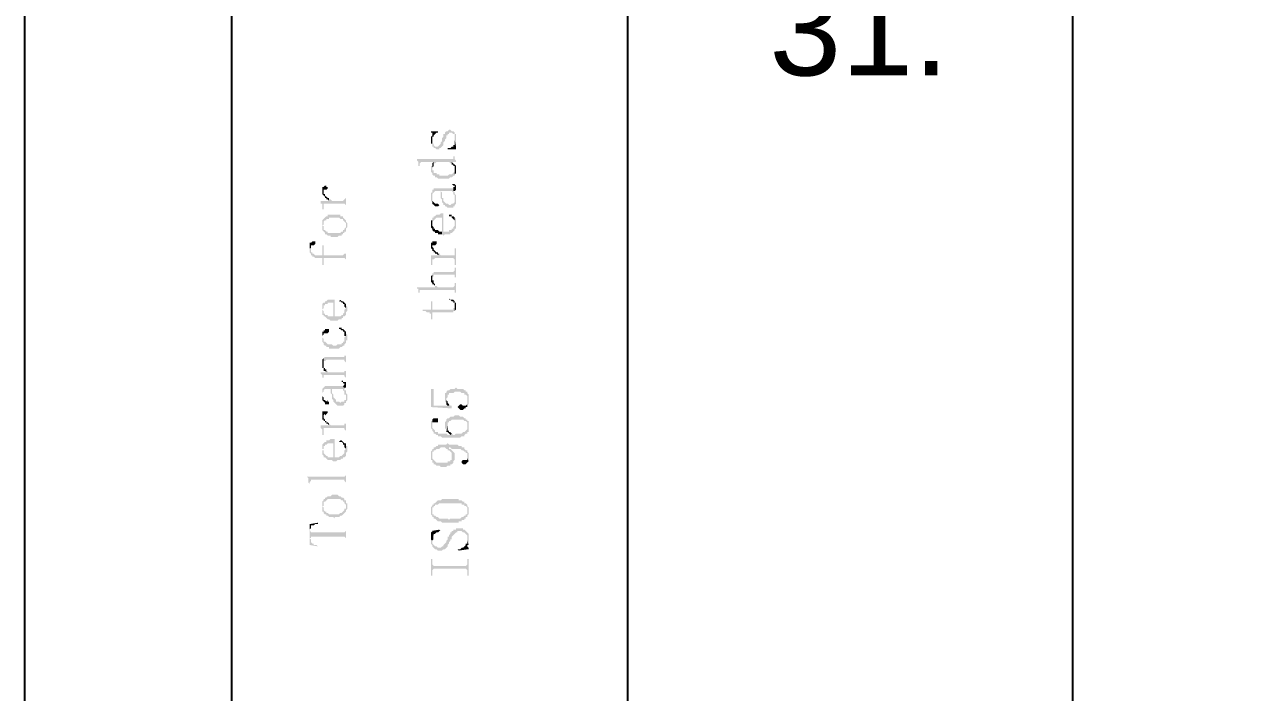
# Model space of a CAD drawing. Header units: millimetres. Extents: x 7018 to 13530, y 4187 to 5692.
# Drawn here: x 8881.97 to 8921.4, y 4650.25 to 4671.9 of the extents above; entities that cross this region are included whole.
import ezdxf

# ---------------------------------------------------------------- set-up
doc = ezdxf.new("R2010")
doc.units = ezdxf.units.MM
doc.styles.get("Standard").update_dxf_attribs({"font": 'arial.ttf'})

msp = doc.modelspace()

# ---------------------------------------------------------------- hatches: boundary and pattern name
at = {"transparency": 33554559}
for points in [[(8895.129, 4668.438), (8895.129, 4668.393), (8895.174, 4668.393), (8895.174, 4667.987), (8895.174, 4668.167), (8895.174, 4668.258), (8895.22, 4668.258), (8895.22, 4668.303), (8895.265, 4668.348), (8895.265, 4668.348), (8895.31, 4668.393), (8895.355, 4668.393), (8895.355, 4668.438)], [(8895.174, 4667.987), (8895.174, 4667.942), (8895.22, 4667.942), (8895.22, 4667.897), (8895.265, 4667.897), (8895.31, 4667.851), (8895.4, 4667.851), (8895.4, 4667.897), (8895.445, 4667.897), (8895.49, 4667.942), (8895.49, 4667.942), (8895.536, 4667.987), (8895.536, 4668.077), (8895.581, 4668.122), (8895.581, 4668.167), (8895.626, 4668.212), (8895.626, 4668.303), (8895.671, 4668.303), (8895.671, 4668.348), (8895.716, 4668.348), (8895.716, 4668.393), (8895.806, 4668.393), (8895.851, 4668.348), (8895.897, 4668.348), (8895.897, 4668.303), (8895.897, 4668.167), (8895.942, 4667.942), (8895.942, 4667.987), (8895.942, 4668.077), (8895.942, 4668.258), (8895.942, 4668.348), (8895.897, 4668.348), (8895.897, 4668.393), (8895.897, 4668.393), (8895.851, 4668.438), (8895.806, 4668.438), (8895.761, 4668.483), (8895.716, 4668.483), (8895.671, 4668.438), (8895.626, 4668.438), (8895.581, 4668.393), (8895.581, 4668.348), (8895.536, 4668.348), (8895.536, 4668.258), (8895.49, 4668.212), (8895.49, 4668.122), (8895.445, 4668.077), (8895.445, 4668.032), (8895.4, 4667.987), (8895.4, 4667.987), (8895.355, 4667.942), (8895.265, 4667.942), (8895.22, 4667.987), (8895.22, 4668.032), (8895.174, 4668.032), (8895.174, 4668.167)], [(8895.129, 4668.167), (8895.129, 4668.032), (8895.174, 4668.032), (8895.174, 4667.987), (8895.174, 4668.348), (8895.174, 4668.303), (8895.129, 4668.258)], [(8895.671, 4667.897), (8895.671, 4667.851), (8895.942, 4667.851), (8895.942, 4667.897), (8895.942, 4667.942), (8895.942, 4667.942), (8895.897, 4668.167), (8895.897, 4668.077), (8895.897, 4667.987), (8895.851, 4667.987), (8895.851, 4667.942), (8895.806, 4667.942), (8895.761, 4667.897), (8895.716, 4667.897)], [(8894.678, 4667.535), (8894.678, 4667.49), (8894.723, 4667.445), (8894.723, 4667.31), (8894.768, 4667.31), (8894.768, 4667.4), (8894.768, 4667.4), (8894.813, 4667.445), (8895.22, 4667.445), (8895.22, 4667.4), (8895.265, 4667.4), (8895.31, 4667.445), (8895.716, 4667.445), (8895.761, 4667.4), (8895.806, 4667.4), (8895.806, 4667.445), (8895.942, 4667.445), (8895.942, 4667.49), (8895.897, 4667.535), (8895.897, 4667.626), (8895.851, 4667.626), (8895.851, 4667.581), (8895.851, 4667.535), (8895.806, 4667.535)], [(8895.129, 4667.22), (8895.129, 4667.129), (8895.174, 4667.084), (8895.174, 4667.039), (8895.22, 4666.994), (8895.265, 4666.994), (8895.265, 4666.949), (8895.31, 4666.949), (8895.355, 4666.904), (8895.716, 4666.904), (8895.761, 4666.949), (8895.806, 4666.949), (8895.851, 4666.994), (8895.897, 4666.994), (8895.897, 4667.22), (8895.897, 4667.129), (8895.851, 4667.084), (8895.851, 4667.084), (8895.806, 4667.039), (8895.716, 4667.039), (8895.671, 4666.994), (8895.4, 4666.994), (8895.4, 4667.039), (8895.31, 4667.039), (8895.31, 4667.084), (8895.22, 4667.084), (8895.22, 4667.174), (8895.174, 4667.174), (8895.174, 4667.355), (8895.174, 4667.31), (8895.129, 4667.31), (8895.129, 4667.265)], [(8895.174, 4667.355), (8895.174, 4667.22), (8895.174, 4667.265), (8895.22, 4667.31), (8895.22, 4667.355), (8895.22, 4667.445), (8895.22, 4667.445), (8895.174, 4667.4)], [(8895.806, 4667.4), (8895.806, 4667.355), (8895.851, 4667.355), (8895.851, 4667.31), (8895.897, 4667.31), (8895.897, 4667.039), (8895.942, 4667.084), (8895.942, 4667.22), (8895.942, 4667.265), (8895.942, 4667.31), (8895.897, 4667.355), (8895.897, 4667.355), (8895.851, 4667.4), (8895.851, 4667.4), (8895.806, 4667.445)], [(8891.564, 4666.182), (8891.564, 4666.091), (8891.609, 4666.091), (8891.609, 4666.001), (8891.609, 4665.911), (8891.654, 4665.911), (8891.654, 4666.046), (8891.654, 4666.091), (8892.331, 4666.091), (8892.376, 4666.046), (8892.376, 4665.911), (8892.376, 4666.407), (8892.376, 4666.272), (8892.376, 4666.272), (8892.331, 4666.227), (8892.331, 4666.227), (8892.286, 4666.182), (8891.925, 4666.182), (8891.88, 4666.227), (8891.835, 4666.227), (8891.835, 4666.182)], [(8891.609, 4666.497), (8891.609, 4666.407), (8891.609, 4666.407), (8891.654, 4666.362), (8891.654, 4666.497), (8891.654, 4666.543), (8891.744, 4666.543), (8891.79, 4666.588), (8891.79, 4666.633), (8891.744, 4666.633), (8891.744, 4666.678), (8891.699, 4666.678), (8891.654, 4666.633), (8891.609, 4666.633), (8891.609, 4666.543)], [(8891.654, 4666.362), (8891.654, 4666.362), (8891.699, 4666.317), (8891.699, 4666.272), (8891.744, 4666.272), (8891.744, 4666.227), (8891.79, 4666.227), (8891.835, 4666.182), (8891.835, 4666.272), (8891.79, 4666.272), (8891.744, 4666.317), (8891.744, 4666.317), (8891.699, 4666.362), (8891.699, 4666.407), (8891.654, 4666.407), (8891.654, 4666.497)], [(8895.129, 4666.317), (8895.129, 4666.272), (8895.129, 4666.182), (8895.174, 4666.136), (8895.174, 4666.091), (8895.174, 4666.317), (8895.174, 4666.407), (8895.22, 4666.452), (8895.22, 4666.452), (8895.265, 4666.497), (8895.445, 4666.497), (8895.445, 4666.272), (8895.445, 4666.497), (8895.806, 4666.497), (8895.851, 4666.452), (8895.851, 4666.407), (8895.851, 4666.407), (8895.897, 4666.362), (8895.897, 4666.317), (8895.897, 4666.227), (8895.897, 4666.407), (8895.897, 4666.452), (8895.851, 4666.497), (8895.851, 4666.588), (8895.22, 4666.588), (8895.22, 4666.543), (8895.174, 4666.543), (8895.174, 4666.452), (8895.129, 4666.452), (8895.129, 4666.362)], [(8895.445, 4666.272), (8895.49, 4666.227), (8895.49, 4666.136), (8895.49, 4666.136), (8895.536, 4666.091), (8895.536, 4666.046), (8895.581, 4666.046), (8895.581, 4666.001), (8895.626, 4666.001), (8895.671, 4665.956), (8895.851, 4665.956), (8895.851, 4666.001), (8895.897, 4666.001), (8895.897, 4666.046), (8895.942, 4666.091), (8895.942, 4666.227), (8895.942, 4666.317), (8895.942, 4666.362), (8895.942, 4666.362), (8895.897, 4666.407), (8895.897, 4666.136), (8895.897, 4666.136), (8895.851, 4666.091), (8895.806, 4666.091), (8895.761, 4666.046), (8895.716, 4666.046), (8895.671, 4666.091), (8895.626, 4666.091), (8895.581, 4666.136), (8895.581, 4666.136), (8895.536, 4666.182), (8895.536, 4666.272), (8895.49, 4666.272), (8895.49, 4666.452), (8895.445, 4666.497)], [(8895.761, 4666.723), (8895.806, 4666.723), (8895.851, 4666.678), (8895.897, 4666.678), (8895.897, 4666.497), (8895.942, 4666.543), (8895.942, 4666.633), (8895.942, 4666.678), (8895.897, 4666.723), (8895.806, 4666.723)], [(8895.851, 4666.588), (8895.851, 4666.497), (8895.897, 4666.497), (8895.897, 4666.633), (8895.851, 4666.633)], [(8895.174, 4666.091), (8895.174, 4666.091), (8895.22, 4666.046), (8895.22, 4666.046), (8895.265, 4666.001), (8895.355, 4666.001), (8895.4, 4666.046), (8895.355, 4666.091), (8895.265, 4666.091), (8895.22, 4666.136), (8895.22, 4666.136), (8895.174, 4666.182), (8895.174, 4666.317)], [(8891.609, 4665.55), (8891.609, 4665.369), (8891.609, 4665.369), (8891.654, 4665.414), (8891.654, 4665.459), (8891.654, 4665.505), (8891.699, 4665.55), (8891.744, 4665.55), (8891.744, 4665.595), (8891.835, 4665.595), (8891.835, 4665.64), (8892.151, 4665.64), (8892.196, 4665.595), (8892.286, 4665.595), (8892.286, 4665.55), (8892.286, 4665.55), (8892.331, 4665.505), (8892.331, 4665.505), (8892.376, 4665.459), (8892.376, 4665.189), (8892.376, 4665.279), (8892.421, 4665.324), (8892.421, 4665.414), (8892.421, 4665.459), (8892.376, 4665.505), (8892.376, 4665.55), (8892.376, 4665.55), (8892.331, 4665.595), (8892.331, 4665.595), (8892.286, 4665.64), (8892.286, 4665.685), (8892.196, 4665.685), (8892.196, 4665.73), (8891.79, 4665.73), (8891.79, 4665.685), (8891.744, 4665.685), (8891.699, 4665.64), (8891.699, 4665.64), (8891.654, 4665.595), (8891.654, 4665.595)], [(8895.174, 4665.55), (8895.174, 4665.459), (8895.174, 4665.505), (8895.174, 4665.505), (8895.22, 4665.55), (8895.22, 4665.55), (8895.265, 4665.595), (8895.265, 4665.595), (8895.31, 4665.64), (8895.49, 4665.64), (8895.49, 4665.098), (8895.536, 4665.053), (8895.536, 4665.053), (8895.581, 4665.098), (8895.761, 4665.098), (8895.761, 4665.143), (8895.806, 4665.143), (8895.851, 4665.189), (8895.851, 4665.189), (8895.897, 4665.234), (8895.897, 4665.279), (8895.942, 4665.279), (8895.942, 4665.459), (8895.942, 4665.55), (8895.942, 4665.595), (8895.897, 4665.64), (8895.897, 4665.459), (8895.897, 4665.369), (8895.897, 4665.369), (8895.851, 4665.324), (8895.851, 4665.279), (8895.806, 4665.279), (8895.806, 4665.234), (8895.716, 4665.234), (8895.716, 4665.189), (8895.536, 4665.189), (8895.536, 4665.775), (8895.445, 4665.775), (8895.4, 4665.73), (8895.31, 4665.73), (8895.265, 4665.685), (8895.22, 4665.685), (8895.22, 4665.64), (8895.174, 4665.64), (8895.174, 4665.595)], [(8895.716, 4665.73), (8895.716, 4665.685), (8895.806, 4665.685), (8895.806, 4665.64), (8895.851, 4665.595), (8895.851, 4665.595), (8895.897, 4665.55), (8895.897, 4665.459), (8895.897, 4665.64), (8895.897, 4665.64), (8895.851, 4665.685), (8895.806, 4665.685), (8895.806, 4665.73)], [(8891.609, 4665.369), (8891.609, 4665.234), (8891.609, 4665.234), (8891.654, 4665.189), (8891.654, 4665.189), (8891.699, 4665.143), (8891.699, 4665.098), (8891.744, 4665.098), (8891.79, 4665.053), (8891.88, 4665.053), (8891.88, 4665.008), (8892.105, 4665.008), (8892.151, 4665.053), (8892.241, 4665.053), (8892.241, 4665.098), (8892.286, 4665.098), (8892.286, 4665.143), (8892.331, 4665.143), (8892.331, 4665.189), (8892.376, 4665.189), (8892.376, 4665.369), (8892.376, 4665.324), (8892.331, 4665.279), (8892.331, 4665.234), (8892.286, 4665.234), (8892.286, 4665.189), (8892.241, 4665.189), (8892.196, 4665.143), (8891.79, 4665.143), (8891.79, 4665.189), (8891.744, 4665.189), (8891.699, 4665.234), (8891.654, 4665.234), (8891.654, 4665.369), (8891.609, 4665.369), (8891.609, 4665.55), (8891.609, 4665.505), (8891.609, 4665.414)], [(8895.129, 4665.414), (8895.129, 4665.324), (8895.174, 4665.279), (8895.174, 4665.234), (8895.22, 4665.189), (8895.265, 4665.189), (8895.265, 4665.143), (8895.355, 4665.143), (8895.355, 4665.098), (8895.49, 4665.098), (8895.49, 4665.189), (8895.4, 4665.189), (8895.355, 4665.234), (8895.265, 4665.234), (8895.265, 4665.279), (8895.22, 4665.279), (8895.22, 4665.324), (8895.22, 4665.324), (8895.174, 4665.369), (8895.174, 4665.55), (8895.129, 4665.55), (8895.129, 4665.459)], [(8891.203, 4664.828), (8891.203, 4664.647), (8891.248, 4664.647), (8891.248, 4664.737), (8891.338, 4664.737), (8891.383, 4664.782), (8891.383, 4664.873), (8891.293, 4664.873), (8891.248, 4664.828)], [(8891.203, 4664.647), (8891.203, 4664.512), (8891.203, 4664.512), (8891.248, 4664.466), (8891.248, 4664.421), (8891.293, 4664.421), (8891.293, 4664.376), (8891.338, 4664.376), (8891.383, 4664.331), (8891.609, 4664.331), (8891.609, 4664.105), (8891.654, 4664.105), (8891.654, 4664.331), (8892.331, 4664.331), (8892.376, 4664.286), (8892.376, 4664.151), (8892.376, 4664.692), (8892.376, 4664.466), (8892.331, 4664.466), (8892.286, 4664.421), (8891.654, 4664.421), (8891.654, 4664.737), (8891.609, 4664.737), (8891.609, 4664.421), (8891.383, 4664.421), (8891.338, 4664.466), (8891.293, 4664.466), (8891.293, 4664.512), (8891.248, 4664.512), (8891.248, 4664.602), (8891.203, 4664.647), (8891.203, 4664.828), (8891.203, 4664.737), (8891.203, 4664.692)], [(8895.129, 4664.737), (8895.129, 4664.647), (8895.129, 4664.647), (8895.174, 4664.602), (8895.174, 4664.557), (8895.174, 4664.737), (8895.265, 4664.737), (8895.31, 4664.782), (8895.31, 4664.828), (8895.31, 4664.873), (8895.174, 4664.873), (8895.174, 4664.828), (8895.129, 4664.828), (8895.129, 4664.782)], [(8895.129, 4664.421), (8895.129, 4664.376), (8895.129, 4664.286), (8895.129, 4664.105), (8895.174, 4664.105), (8895.174, 4664.286), (8895.22, 4664.286), (8895.265, 4664.331), (8895.851, 4664.331), (8895.897, 4664.286), (8895.897, 4664.105), (8895.942, 4664.105), (8895.942, 4664.647), (8895.897, 4664.647), (8895.897, 4664.466), (8895.897, 4664.421), (8895.445, 4664.421), (8895.4, 4664.466), (8895.355, 4664.421)], [(8895.174, 4664.557), (8895.22, 4664.557), (8895.22, 4664.512), (8895.265, 4664.512), (8895.265, 4664.466), (8895.31, 4664.466), (8895.355, 4664.421), (8895.355, 4664.421), (8895.4, 4664.466), (8895.355, 4664.466), (8895.355, 4664.512), (8895.31, 4664.512), (8895.265, 4664.557), (8895.265, 4664.557), (8895.22, 4664.602), (8895.22, 4664.647), (8895.174, 4664.692), (8895.174, 4664.692)], [(8895.129, 4663.654), (8895.129, 4663.564), (8895.174, 4663.519), (8895.174, 4663.474), (8895.22, 4663.474), (8895.265, 4663.428), (8895.265, 4663.383), (8895.265, 4663.474), (8895.22, 4663.519), (8895.22, 4663.609), (8895.174, 4663.609), (8895.174, 4663.835), (8895.174, 4663.79), (8895.129, 4663.744), (8895.129, 4663.699)], [(8895.174, 4663.835), (8895.174, 4663.654), (8895.174, 4663.699), (8895.22, 4663.744), (8895.22, 4663.79), (8895.897, 4663.79), (8895.897, 4663.699), (8895.942, 4663.699), (8895.942, 4664.015), (8895.897, 4664.015), (8895.897, 4663.925), (8895.897, 4663.925), (8895.851, 4663.88), (8895.22, 4663.88), (8895.22, 4663.835)], [(8894.678, 4663.383), (8894.678, 4663.338), (8894.723, 4663.338), (8894.723, 4663.293), (8894.723, 4663.203), (8894.768, 4663.203), (8894.768, 4663.248), (8894.768, 4663.293), (8895.897, 4663.293), (8895.897, 4663.203), (8895.942, 4663.203), (8895.942, 4663.519), (8895.897, 4663.519), (8895.897, 4663.428), (8895.897, 4663.428), (8895.851, 4663.383), (8895.355, 4663.383), (8895.31, 4663.428), (8895.265, 4663.428), (8895.265, 4663.383)], [(8891.609, 4662.797), (8891.609, 4662.661), (8891.609, 4662.661), (8891.654, 4662.706), (8891.654, 4662.797), (8891.699, 4662.797), (8891.699, 4662.842), (8891.79, 4662.842), (8891.79, 4662.887), (8891.97, 4662.887), (8891.97, 4662.3), (8892.105, 4662.3), (8892.151, 4662.345), (8892.241, 4662.345), (8892.241, 4662.39), (8892.286, 4662.39), (8892.286, 4662.436), (8892.331, 4662.436), (8892.376, 4662.481), (8892.376, 4662.526), (8892.376, 4662.571), (8892.421, 4662.616), (8892.421, 4662.661), (8892.421, 4662.751), (8892.421, 4662.751), (8892.376, 4662.797), (8892.376, 4662.842), (8892.376, 4662.706), (8892.376, 4662.706), (8892.331, 4662.661), (8892.331, 4662.571), (8892.331, 4662.571), (8892.286, 4662.526), (8892.286, 4662.481), (8892.241, 4662.481), (8892.196, 4662.436), (8892.015, 4662.436), (8892.015, 4662.977), (8891.79, 4662.977), (8891.744, 4662.932), (8891.699, 4662.932), (8891.699, 4662.887), (8891.654, 4662.887), (8891.609, 4662.842)], [(8892.151, 4662.932), (8892.196, 4662.932), (8892.241, 4662.887), (8892.286, 4662.887), (8892.286, 4662.842), (8892.331, 4662.842), (8892.331, 4662.751), (8892.331, 4662.751), (8892.376, 4662.706), (8892.376, 4662.842), (8892.331, 4662.887), (8892.286, 4662.932), (8892.241, 4662.932), (8892.196, 4662.977), (8892.196, 4662.977)], [(8894.859, 4662.661), (8894.859, 4662.616), (8894.949, 4662.616), (8894.994, 4662.571), (8895.084, 4662.571), (8895.084, 4662.526), (8895.129, 4662.526), (8895.129, 4662.345), (8895.174, 4662.345), (8895.174, 4662.571), (8895.851, 4662.571), (8895.851, 4662.616), (8895.897, 4662.616), (8895.897, 4662.797), (8895.897, 4662.706), (8895.851, 4662.706), (8895.851, 4662.661), (8895.174, 4662.661), (8895.174, 4662.932), (8895.129, 4662.932), (8895.129, 4662.661)], [(8895.716, 4662.977), (8895.761, 4662.977), (8895.806, 4662.932), (8895.851, 4662.932), (8895.851, 4662.887), (8895.897, 4662.887), (8895.897, 4662.616), (8895.942, 4662.661), (8895.942, 4662.751), (8895.942, 4662.797), (8895.942, 4662.887), (8895.897, 4662.887), (8895.897, 4662.932), (8895.897, 4662.932), (8895.851, 4662.977), (8895.761, 4662.977), (8895.716, 4663.022)], [(8891.609, 4662.661), (8891.609, 4662.616), (8891.609, 4662.481), (8891.654, 4662.481), (8891.654, 4662.436), (8891.699, 4662.436), (8891.744, 4662.39), (8891.744, 4662.39), (8891.79, 4662.345), (8891.835, 4662.345), (8891.88, 4662.3), (8891.97, 4662.3), (8891.97, 4662.436), (8891.79, 4662.436), (8891.79, 4662.481), (8891.699, 4662.481), (8891.699, 4662.526), (8891.654, 4662.526), (8891.654, 4662.616), (8891.654, 4662.616), (8891.609, 4662.661), (8891.609, 4662.797), (8891.609, 4662.751), (8891.609, 4662.706)], [(8892.151, 4662.029), (8892.196, 4662.029), (8892.241, 4661.984), (8892.286, 4661.984), (8892.286, 4661.939), (8892.331, 4661.939), (8892.331, 4661.804), (8892.376, 4661.804), (8892.376, 4661.939), (8892.331, 4661.984), (8892.331, 4661.984), (8892.286, 4662.029), (8892.241, 4662.029), (8892.241, 4662.074), (8892.151, 4662.074)], [(8891.609, 4661.759), (8891.609, 4661.623), (8891.609, 4661.804), (8891.654, 4661.849), (8891.654, 4661.894), (8891.79, 4661.894), (8891.835, 4661.939), (8891.835, 4661.984), (8891.835, 4662.029), (8891.699, 4662.029), (8891.699, 4661.984), (8891.654, 4661.984), (8891.654, 4661.939), (8891.609, 4661.939), (8891.609, 4661.804)], [(8891.609, 4661.623), (8891.654, 4661.578), (8891.654, 4661.533), (8891.654, 4661.533), (8891.699, 4661.488), (8891.744, 4661.488), (8891.744, 4661.443), (8891.835, 4661.443), (8891.835, 4661.398), (8892.151, 4661.398), (8892.196, 4661.443), (8892.241, 4661.443), (8892.286, 4661.488), (8892.331, 4661.488), (8892.331, 4661.533), (8892.376, 4661.578), (8892.376, 4661.668), (8892.421, 4661.668), (8892.421, 4661.804), (8892.421, 4661.849), (8892.376, 4661.894), (8892.376, 4661.939), (8892.376, 4661.804), (8892.376, 4661.804), (8892.331, 4661.759), (8892.331, 4661.623), (8892.286, 4661.623), (8892.286, 4661.578), (8892.241, 4661.578), (8892.241, 4661.533), (8892.105, 4661.533), (8892.06, 4661.488), (8891.97, 4661.488), (8891.925, 4661.533), (8891.79, 4661.533), (8891.744, 4661.578), (8891.744, 4661.578), (8891.699, 4661.623), (8891.654, 4661.623), (8891.654, 4661.713), (8891.654, 4661.713), (8891.609, 4661.759)], [(8891.609, 4660.901), (8891.609, 4660.811), (8891.609, 4660.766), (8891.654, 4660.766), (8891.654, 4660.675), (8891.699, 4660.675), (8891.744, 4660.63), (8891.744, 4660.721), (8891.699, 4660.721), (8891.699, 4660.766), (8891.654, 4660.766), (8891.654, 4661.082), (8891.609, 4661.036), (8891.609, 4660.991), (8891.609, 4660.946)], [(8891.654, 4661.082), (8891.654, 4660.901), (8891.654, 4660.991), (8891.699, 4660.991), (8891.744, 4661.036), (8892.331, 4661.036), (8892.331, 4660.991), (8892.376, 4660.946), (8892.376, 4661.217), (8892.376, 4661.172), (8892.331, 4661.172), (8892.331, 4661.127), (8891.699, 4661.127), (8891.654, 4661.082)], [(8891.564, 4660.63), (8891.564, 4660.585), (8891.609, 4660.54), (8891.609, 4660.45), (8891.654, 4660.45), (8891.654, 4660.54), (8892.331, 4660.54), (8892.331, 4660.495), (8892.376, 4660.45), (8892.376, 4660.721), (8892.376, 4660.675), (8892.331, 4660.675), (8892.331, 4660.63), (8891.79, 4660.63), (8891.79, 4660.675), (8891.744, 4660.675), (8891.744, 4660.63)], [(8891.609, 4659.908), (8891.609, 4659.863), (8891.609, 4659.728), (8891.609, 4659.953), (8891.654, 4659.998), (8891.654, 4660.044), (8891.654, 4660.044), (8891.699, 4660.089), (8891.88, 4660.089), (8891.88, 4659.953), (8891.925, 4659.908), (8891.925, 4659.863), (8891.925, 4660.089), (8892.286, 4660.089), (8892.286, 4660.044), (8892.331, 4659.998), (8892.331, 4659.908), (8892.376, 4659.908), (8892.376, 4659.818), (8892.376, 4660.044), (8892.331, 4660.044), (8892.331, 4660.089), (8892.286, 4660.179), (8891.699, 4660.179), (8891.654, 4660.134), (8891.654, 4660.134), (8891.609, 4660.089), (8891.609, 4660.044), (8891.609, 4659.953)], [(8891.925, 4659.863), (8891.925, 4659.773), (8891.97, 4659.728), (8891.97, 4659.682), (8891.97, 4659.682), (8892.015, 4659.637), (8892.015, 4659.637), (8892.06, 4659.592), (8892.06, 4659.592), (8892.105, 4659.547), (8892.286, 4659.547), (8892.331, 4659.592), (8892.331, 4659.637), (8892.376, 4659.637), (8892.376, 4659.682), (8892.376, 4659.682), (8892.421, 4659.728), (8892.421, 4659.818), (8892.421, 4659.908), (8892.376, 4659.953), (8892.376, 4659.998), (8892.376, 4659.728), (8892.331, 4659.728), (8892.331, 4659.682), (8892.241, 4659.682), (8892.196, 4659.637), (8892.151, 4659.682), (8892.06, 4659.682), (8892.06, 4659.728), (8892.015, 4659.773), (8892.015, 4659.773), (8891.97, 4659.818), (8891.97, 4659.863), (8891.97, 4659.908), (8891.925, 4659.953), (8891.925, 4660.089)], [(8892.241, 4660.359), (8892.241, 4660.314), (8892.286, 4660.314), (8892.286, 4660.269), (8892.331, 4660.269), (8892.331, 4660.134), (8892.376, 4660.134), (8892.376, 4660.269), (8892.376, 4660.314), (8892.286, 4660.314), (8892.286, 4660.359)], [(8892.286, 4660.179), (8892.331, 4660.089), (8892.331, 4660.224), (8892.331, 4660.224)], [(8895.129, 4660.089), (8895.129, 4659.502), (8895.806, 4659.457), (8895.806, 4659.547), (8895.761, 4659.547), (8895.716, 4659.592), (8895.716, 4659.547), (8895.22, 4659.547), (8895.22, 4660.089)], [(8895.581, 4659.818), (8895.581, 4659.682), (8895.581, 4659.682), (8895.626, 4659.637), (8895.626, 4659.592), (8895.626, 4659.773), (8895.626, 4659.773), (8895.671, 4659.818), (8895.671, 4659.908), (8895.716, 4659.908), (8895.716, 4659.953), (8895.851, 4659.953), (8895.897, 4659.998), (8896.077, 4659.998), (8896.122, 4659.953), (8896.213, 4659.953), (8896.213, 4659.908), (8896.258, 4659.908), (8896.303, 4659.863), (8896.303, 4659.592), (8896.348, 4659.592), (8896.348, 4659.728), (8896.348, 4659.908), (8896.348, 4659.908), (8896.303, 4659.953), (8896.303, 4659.998), (8896.258, 4659.998), (8896.258, 4660.044), (8896.213, 4660.044), (8896.167, 4660.089), (8895.987, 4660.089), (8895.942, 4660.134), (8895.942, 4660.134), (8895.897, 4660.089), (8895.761, 4660.089), (8895.716, 4660.044), (8895.671, 4660.044), (8895.626, 4659.998), (8895.626, 4659.953), (8895.581, 4659.953), (8895.581, 4659.863), (8895.581, 4659.863)], [(8891.609, 4659.728), (8891.654, 4659.682), (8891.654, 4659.682), (8891.699, 4659.637), (8891.699, 4659.592), (8891.835, 4659.592), (8891.835, 4659.682), (8891.79, 4659.682), (8891.79, 4659.728), (8891.744, 4659.682), (8891.744, 4659.682), (8891.699, 4659.728), (8891.654, 4659.728), (8891.654, 4659.773), (8891.654, 4659.818), (8891.609, 4659.863), (8891.609, 4659.908)], [(8895.626, 4659.592), (8895.626, 4659.592), (8895.671, 4659.547), (8895.716, 4659.547), (8895.716, 4659.592), (8895.716, 4659.592), (8895.671, 4659.637), (8895.671, 4659.682), (8895.671, 4659.682), (8895.626, 4659.728), (8895.626, 4659.773)], [(8895.987, 4659.502), (8895.987, 4659.502), (8896.032, 4659.457), (8896.032, 4659.457), (8896.077, 4659.412), (8896.167, 4659.412), (8896.213, 4659.457), (8896.258, 4659.457), (8896.258, 4659.502), (8896.303, 4659.502), (8896.303, 4659.728), (8896.303, 4659.592), (8896.303, 4659.592), (8896.258, 4659.547), (8896.167, 4659.547), (8896.122, 4659.592), (8896.077, 4659.592), (8896.032, 4659.547), (8896.032, 4659.547)], [(8891.609, 4659.231), (8891.609, 4659.096), (8891.654, 4659.096), (8891.654, 4659.231), (8891.654, 4659.231), (8891.699, 4659.276), (8891.699, 4659.231), (8891.744, 4659.276), (8891.744, 4659.276), (8891.79, 4659.321), (8891.79, 4659.367), (8891.609, 4659.367), (8891.609, 4659.276)], [(8891.564, 4658.915), (8891.564, 4658.825), (8891.609, 4658.78), (8891.609, 4658.69), (8891.609, 4658.599), (8891.654, 4658.599), (8891.654, 4658.825), (8892.331, 4658.825), (8892.331, 4658.78), (8892.376, 4658.735), (8892.376, 4658.599), (8892.376, 4659.141), (8892.376, 4658.96), (8892.331, 4658.96), (8892.331, 4658.915), (8891.88, 4658.915), (8891.835, 4658.96), (8891.835, 4658.915)], [(8891.654, 4659.096), (8891.654, 4659.051), (8891.699, 4659.051), (8891.699, 4659.005), (8891.744, 4659.005), (8891.744, 4658.96), (8891.79, 4658.96), (8891.835, 4658.915), (8891.835, 4658.96), (8891.835, 4658.96), (8891.79, 4659.005), (8891.744, 4659.005), (8891.744, 4659.051), (8891.699, 4659.051), (8891.699, 4659.096), (8891.699, 4659.096), (8891.654, 4659.141), (8891.654, 4659.186), (8891.654, 4659.186)], [(8895.129, 4658.915), (8895.129, 4658.825), (8895.129, 4658.825), (8895.174, 4658.78), (8895.174, 4658.735), (8895.174, 4658.735), (8895.22, 4658.69), (8895.22, 4658.644), (8895.265, 4658.644), (8895.31, 4658.599), (8895.355, 4658.599), (8895.355, 4658.554), (8895.445, 4658.554), (8895.49, 4658.509), (8896.077, 4658.509), (8896.122, 4658.554), (8896.213, 4658.554), (8896.213, 4658.599), (8896.213, 4658.599), (8896.258, 4658.644), (8896.303, 4658.644), (8896.303, 4658.69), (8896.348, 4658.69), (8896.303, 4658.87), (8896.303, 4658.78), (8896.303, 4658.78), (8896.258, 4658.735), (8896.258, 4658.735), (8896.213, 4658.69), (8896.167, 4658.69), (8896.122, 4658.644), (8895.942, 4658.644), (8895.897, 4658.599), (8895.851, 4658.599), (8895.806, 4658.644), (8895.806, 4658.644), (8895.761, 4658.599), (8895.671, 4658.599), (8895.626, 4658.644), (8895.355, 4658.644), (8895.355, 4658.69), (8895.265, 4658.69), (8895.265, 4658.735), (8895.22, 4658.78), (8895.22, 4658.78), (8895.174, 4658.825), (8895.174, 4658.87), (8895.174, 4659.051), (8895.129, 4659.051), (8895.129, 4658.96)], [(8895.174, 4659.051), (8895.174, 4658.915), (8895.174, 4659.005), (8895.355, 4659.005), (8895.355, 4659.096), (8895.355, 4659.141), (8895.22, 4659.141), (8895.174, 4659.096)], [(8895.581, 4658.915), (8895.581, 4658.825), (8895.581, 4658.825), (8895.626, 4658.78), (8895.626, 4658.735), (8895.626, 4658.69), (8895.671, 4658.915), (8895.671, 4659.005), (8895.716, 4659.005), (8895.716, 4659.051), (8895.761, 4659.051), (8895.806, 4659.096), (8896.167, 4659.096), (8896.213, 4659.051), (8896.258, 4659.051), (8896.303, 4659.005), (8896.303, 4658.87), (8896.348, 4658.69), (8896.348, 4658.78), (8896.348, 4658.915), (8896.348, 4659.051), (8896.303, 4659.051), (8896.303, 4659.096), (8896.258, 4659.096), (8896.258, 4659.141), (8896.213, 4659.141), (8896.167, 4659.186), (8896.077, 4659.186), (8896.032, 4659.231), (8895.897, 4659.231), (8895.851, 4659.186), (8895.761, 4659.186), (8895.716, 4659.141), (8895.671, 4659.141), (8895.626, 4659.096), (8895.626, 4659.051), (8895.626, 4659.051), (8895.581, 4659.005)], [(8895.626, 4658.69), (8895.671, 4658.69), (8895.716, 4658.644), (8895.716, 4658.644), (8895.761, 4658.599), (8895.806, 4658.644), (8895.761, 4658.69), (8895.716, 4658.69), (8895.716, 4658.735), (8895.671, 4658.735), (8895.671, 4658.78), (8895.671, 4658.915)], [(8891.609, 4658.238), (8891.609, 4658.103), (8891.609, 4658.148), (8891.654, 4658.148), (8891.654, 4658.238), (8891.699, 4658.238), (8891.699, 4658.283), (8891.744, 4658.283), (8891.79, 4658.329), (8891.97, 4658.329), (8891.97, 4657.742), (8892.06, 4657.742), (8892.105, 4657.787), (8892.196, 4657.787), (8892.241, 4657.832), (8892.286, 4657.832), (8892.286, 4657.877), (8892.331, 4657.877), (8892.376, 4657.922), (8892.376, 4657.967), (8892.376, 4658.013), (8892.421, 4658.058), (8892.421, 4658.148), (8892.421, 4658.238), (8892.376, 4658.238), (8892.376, 4658.329), (8892.376, 4658.148), (8892.376, 4658.148), (8892.331, 4658.103), (8892.331, 4658.013), (8892.331, 4658.013), (8892.286, 4657.967), (8892.286, 4657.967), (8892.241, 4657.922), (8892.196, 4657.922), (8892.151, 4657.877), (8892.015, 4657.877), (8892.015, 4658.464), (8891.88, 4658.464), (8891.835, 4658.419), (8891.744, 4658.419), (8891.744, 4658.374), (8891.699, 4658.374), (8891.654, 4658.329), (8891.654, 4658.329), (8891.609, 4658.283)], [(8891.609, 4658.103), (8891.609, 4657.967), (8891.609, 4657.967), (8891.654, 4657.922), (8891.654, 4657.877), (8891.699, 4657.877), (8891.744, 4657.832), (8891.744, 4657.832), (8891.79, 4657.787), (8891.925, 4657.787), (8891.97, 4657.742), (8891.97, 4657.877), (8891.79, 4657.877), (8891.79, 4657.922), (8891.744, 4657.922), (8891.699, 4657.967), (8891.699, 4657.967), (8891.654, 4658.013), (8891.654, 4658.103), (8891.609, 4658.103), (8891.609, 4658.238), (8891.609, 4658.148)], [(8892.151, 4658.374), (8892.241, 4658.374), (8892.286, 4658.329), (8892.286, 4658.283), (8892.331, 4658.283), (8892.331, 4658.238), (8892.331, 4658.193), (8892.376, 4658.148), (8892.376, 4658.329), (8892.331, 4658.329), (8892.286, 4658.374), (8892.286, 4658.374), (8892.241, 4658.419), (8892.196, 4658.419)], [(8895.174, 4658.103), (8895.174, 4657.922), (8895.174, 4657.967), (8895.174, 4658.058), (8895.22, 4658.058), (8895.22, 4658.103), (8895.265, 4658.103), (8895.31, 4658.148), (8895.4, 4658.148), (8895.445, 4658.193), (8895.581, 4658.193), (8895.626, 4658.148), (8895.671, 4658.148), (8895.671, 4658.103), (8895.716, 4658.193), (8895.761, 4658.193), (8895.806, 4658.148), (8896.077, 4658.148), (8896.122, 4658.103), (8896.167, 4658.103), (8896.213, 4658.058), (8896.258, 4658.058), (8896.258, 4658.013), (8896.303, 4658.013), (8896.303, 4657.877), (8896.303, 4657.877), (8896.348, 4657.742), (8896.348, 4657.877), (8896.348, 4657.967), (8896.348, 4658.013), (8896.303, 4658.058), (8896.303, 4658.103), (8896.258, 4658.103), (8896.213, 4658.148), (8896.213, 4658.193), (8896.122, 4658.193), (8896.122, 4658.238), (8896.032, 4658.238), (8895.987, 4658.283), (8895.716, 4658.283), (8895.671, 4658.329), (8895.626, 4658.283), (8895.355, 4658.283), (8895.355, 4658.238), (8895.31, 4658.238), (8895.265, 4658.193), (8895.22, 4658.193), (8895.22, 4658.148), (8895.174, 4658.148)], [(8895.671, 4658.103), (8895.716, 4658.103), (8895.761, 4658.058), (8895.806, 4658.013), (8895.806, 4657.922), (8895.806, 4657.922), (8895.851, 4657.697), (8895.851, 4657.742), (8895.851, 4657.742), (8895.897, 4657.787), (8895.897, 4657.832), (8895.897, 4657.922), (8895.897, 4658.013), (8895.851, 4658.058), (8895.851, 4658.058), (8895.806, 4658.103), (8895.806, 4658.103), (8895.761, 4658.148), (8895.716, 4658.148), (8895.716, 4658.193)], [(8895.129, 4657.922), (8895.129, 4657.787), (8895.174, 4657.787), (8895.174, 4657.697), (8895.22, 4657.697), (8895.22, 4657.652), (8895.265, 4657.652), (8895.31, 4657.606), (8895.4, 4657.606), (8895.445, 4657.561), (8895.626, 4657.561), (8895.671, 4657.606), (8895.761, 4657.606), (8895.761, 4657.652), (8895.806, 4657.652), (8895.851, 4657.697), (8895.806, 4657.922), (8895.806, 4657.877), (8895.806, 4657.787), (8895.761, 4657.787), (8895.761, 4657.742), (8895.671, 4657.742), (8895.671, 4657.697), (8895.31, 4657.697), (8895.265, 4657.742), (8895.265, 4657.742), (8895.22, 4657.787), (8895.22, 4657.787), (8895.174, 4657.832), (8895.174, 4658.103), (8895.129, 4658.058), (8895.129, 4657.967)], [(8896.122, 4657.697), (8896.122, 4657.697), (8896.167, 4657.652), (8896.258, 4657.652), (8896.303, 4657.697), (8896.303, 4657.697), (8896.348, 4657.742), (8896.303, 4657.877), (8896.303, 4657.787), (8896.167, 4657.787), (8896.122, 4657.742)], [(8891.113, 4657.245), (8891.113, 4657.245), (8891.158, 4657.2), (8891.158, 4657.11), (8891.158, 4657.065), (8891.203, 4657.02), (8891.203, 4656.929), (8891.203, 4657.065), (8891.248, 4657.11), (8891.248, 4657.155), (8892.331, 4657.155), (8892.331, 4657.11), (8892.331, 4657.11), (8892.376, 4657.065), (8892.376, 4656.929), (8892.376, 4657.471), (8892.376, 4657.29), (8892.376, 4657.29), (8892.331, 4657.245), (8892.286, 4657.245)], [(8891.609, 4656.433), (8891.609, 4656.298), (8891.654, 4656.298), (8891.654, 4656.433), (8891.699, 4656.433), (8891.744, 4656.478), (8891.744, 4656.478), (8891.79, 4656.523), (8892.196, 4656.523), (8892.241, 4656.478), (8892.286, 4656.478), (8892.286, 4656.433), (8892.331, 4656.433), (8892.331, 4656.388), (8892.376, 4656.343), (8892.376, 4656.298), (8892.376, 4656.117), (8892.376, 4656.162), (8892.376, 4656.162), (8892.421, 4656.207), (8892.421, 4656.298), (8892.421, 4656.388), (8892.376, 4656.388), (8892.376, 4656.478), (8892.331, 4656.478), (8892.331, 4656.523), (8892.286, 4656.568), (8892.241, 4656.568), (8892.196, 4656.613), (8892.151, 4656.613), (8892.105, 4656.659), (8891.925, 4656.659), (8891.88, 4656.613), (8891.79, 4656.613), (8891.744, 4656.568), (8891.699, 4656.568), (8891.699, 4656.523), (8891.654, 4656.523), (8891.654, 4656.478)], [(8891.609, 4656.298), (8891.609, 4656.207), (8891.609, 4656.117), (8891.654, 4656.117), (8891.654, 4656.072), (8891.699, 4656.027), (8891.744, 4656.027), (8891.744, 4655.982), (8891.79, 4655.982), (8891.835, 4655.937), (8891.97, 4655.937), (8892.015, 4655.891), (8892.015, 4655.937), (8892.151, 4655.937), (8892.196, 4655.982), (8892.241, 4655.982), (8892.286, 4656.027), (8892.286, 4656.027), (8892.331, 4656.072), (8892.331, 4656.072), (8892.376, 4656.117), (8892.376, 4656.298), (8892.376, 4656.207), (8892.331, 4656.207), (8892.331, 4656.162), (8892.286, 4656.117), (8892.286, 4656.117), (8892.241, 4656.072), (8892.196, 4656.072), (8892.151, 4656.027), (8891.835, 4656.027), (8891.79, 4656.072), (8891.744, 4656.072), (8891.744, 4656.117), (8891.699, 4656.117), (8891.654, 4656.162), (8891.654, 4656.207), (8891.654, 4656.252), (8891.609, 4656.298), (8891.609, 4656.433), (8891.609, 4656.343), (8891.609, 4656.343)], [(8895.129, 4656.117), (8895.129, 4656.027), (8895.129, 4656.027), (8895.174, 4655.982), (8895.174, 4655.937), (8895.22, 4655.937), (8895.22, 4655.891), (8895.265, 4655.891), (8895.31, 4655.846), (8895.31, 4655.846), (8895.355, 4655.801), (8895.445, 4655.801), (8895.49, 4655.756), (8896.032, 4655.756), (8896.032, 4655.801), (8896.122, 4655.801), (8896.122, 4655.846), (8896.213, 4655.846), (8896.213, 4655.891), (8896.258, 4655.891), (8896.258, 4655.937), (8896.303, 4655.937), (8896.303, 4655.982), (8896.348, 4656.027), (8896.348, 4656.117), (8896.348, 4656.252), (8896.348, 4656.252), (8896.303, 4656.298), (8896.303, 4656.117), (8896.303, 4656.027), (8896.258, 4656.027), (8896.258, 4655.982), (8896.213, 4655.982), (8896.167, 4655.937), (8896.122, 4655.937), (8896.077, 4655.891), (8895.761, 4655.891), (8895.716, 4655.846), (8895.716, 4655.846), (8895.671, 4655.891), (8895.4, 4655.891), (8895.355, 4655.937), (8895.31, 4655.937), (8895.265, 4655.982), (8895.22, 4655.982), (8895.22, 4656.027), (8895.174, 4656.027), (8895.174, 4656.117), (8895.174, 4656.298), (8895.129, 4656.252), (8895.129, 4656.162)], [(8895.174, 4656.298), (8895.174, 4656.117), (8895.174, 4656.162), (8895.174, 4656.252), (8895.22, 4656.252), (8895.22, 4656.298), (8895.265, 4656.298), (8895.265, 4656.343), (8895.355, 4656.343), (8895.4, 4656.388), (8896.122, 4656.388), (8896.122, 4656.343), (8896.213, 4656.343), (8896.213, 4656.298), (8896.258, 4656.298), (8896.303, 4656.252), (8896.303, 4656.117), (8896.303, 4656.343), (8896.303, 4656.343), (8896.258, 4656.388), (8896.213, 4656.388), (8896.213, 4656.433), (8896.167, 4656.433), (8896.122, 4656.478), (8896.032, 4656.478), (8896.032, 4656.523), (8895.49, 4656.523), (8895.445, 4656.478), (8895.355, 4656.478), (8895.31, 4656.433), (8895.31, 4656.433), (8895.265, 4656.388), (8895.22, 4656.388), (8895.22, 4656.343), (8895.174, 4656.343)], [(8891.203, 4655.711), (8891.203, 4655.53), (8891.203, 4655.53), (8891.248, 4655.575), (8891.248, 4655.666), (8891.338, 4655.666), (8891.383, 4655.711), (8891.474, 4655.711), (8891.474, 4655.756)], [(8891.203, 4655.711), (8891.203, 4655.034), (8891.474, 4654.989), (8891.474, 4654.989), (8891.428, 4655.034), (8891.338, 4655.034), (8891.338, 4655.079), (8891.293, 4655.079), (8891.248, 4655.124), (8891.248, 4655.214), (8891.203, 4655.26), (8891.203, 4655.53)], [(8891.203, 4655.53), (8891.203, 4655.26), (8891.248, 4655.26), (8891.248, 4655.305), (8892.331, 4655.305), (8892.376, 4655.26), (8892.376, 4655.169), (8892.376, 4655.53), (8892.376, 4655.485), (8892.376, 4655.485), (8892.331, 4655.44), (8891.248, 4655.44)], [(8895.129, 4655.214), (8895.129, 4655.079), (8895.129, 4655.079), (8895.174, 4655.034), (8895.174, 4654.989), (8895.174, 4654.989), (8895.22, 4654.944), (8895.22, 4654.944), (8895.265, 4654.898), (8895.31, 4654.898), (8895.355, 4654.853), (8895.49, 4654.853), (8895.536, 4654.898), (8895.581, 4654.898), (8895.626, 4654.944), (8895.626, 4654.944), (8895.671, 4654.989), (8895.671, 4655.034), (8895.716, 4655.079), (8895.716, 4655.124), (8895.761, 4655.169), (8895.761, 4655.214), (8895.806, 4655.214), (8895.806, 4655.305), (8895.851, 4655.35), (8895.851, 4655.35), (8895.897, 4655.395), (8895.897, 4655.395), (8895.942, 4655.44), (8895.987, 4655.44), (8895.987, 4655.485), (8896.122, 4655.485), (8896.167, 4655.44), (8896.213, 4655.44), (8896.258, 4655.395), (8896.258, 4655.395), (8896.303, 4655.35), (8896.303, 4655.214), (8896.348, 4655.034), (8896.348, 4655.169), (8896.348, 4655.214), (8896.348, 4655.395), (8896.348, 4655.395), (8896.303, 4655.44), (8896.303, 4655.44), (8896.258, 4655.485), (8896.258, 4655.485), (8896.213, 4655.53), (8896.167, 4655.53), (8896.167, 4655.575), (8895.942, 4655.575), (8895.942, 4655.53), (8895.851, 4655.53), (8895.851, 4655.485), (8895.806, 4655.485), (8895.806, 4655.44), (8895.761, 4655.44), (8895.761, 4655.395), (8895.716, 4655.35), (8895.716, 4655.305), (8895.671, 4655.305), (8895.671, 4655.214), (8895.626, 4655.169), (8895.626, 4655.124), (8895.581, 4655.079), (8895.581, 4655.079), (8895.536, 4655.034), (8895.536, 4654.989), (8895.49, 4654.989), (8895.445, 4654.944), (8895.355, 4654.944), (8895.31, 4654.989), (8895.265, 4654.989), (8895.22, 4655.034), (8895.22, 4655.034), (8895.174, 4655.079), (8895.174, 4655.395), (8895.129, 4655.35), (8895.129, 4655.26), (8895.129, 4655.26)], [(8895.129, 4655.485), (8895.174, 4655.485), (8895.174, 4655.44), (8895.174, 4655.26), (8895.174, 4655.305), (8895.22, 4655.35), (8895.22, 4655.395), (8895.265, 4655.395), (8895.31, 4655.44), (8895.355, 4655.44), (8895.4, 4655.485), (8895.445, 4655.485), (8895.4, 4655.53)], [(8895.987, 4654.898), (8896.032, 4654.853), (8896.348, 4654.898), (8896.348, 4654.944), (8896.348, 4654.944), (8896.303, 4654.989), (8896.303, 4655.169), (8896.303, 4655.079), (8896.258, 4655.079), (8896.258, 4655.034), (8896.258, 4655.034), (8896.213, 4654.989), (8896.213, 4654.989), (8896.167, 4654.944), (8896.122, 4654.944), (8896.077, 4654.898), (8896.032, 4654.898)], [(8896.303, 4655.169), (8896.303, 4654.989), (8896.303, 4655.034), (8896.348, 4655.034), (8896.303, 4655.214)], [(8895.129, 4654.583), (8895.129, 4654.041), (8895.174, 4654.041), (8895.174, 4654.221), (8895.174, 4654.221), (8895.22, 4654.267), (8896.258, 4654.267), (8896.303, 4654.221), (8896.303, 4654.041), (8896.348, 4654.041), (8896.348, 4654.583), (8896.303, 4654.583), (8896.303, 4654.402), (8896.303, 4654.402), (8896.258, 4654.357), (8895.22, 4654.357), (8895.174, 4654.402), (8895.174, 4654.583)]]:
    msp.add_hatch(color=256, dxfattribs=at).paths.add_polyline_path(points)

# ---------------------------------------------------------------- linework, layer by layer
for p, q in [((8888.675, 4815.918), (8888.675, 4529.177)), ((8915.9, 4815.918), (8915.9, 4559.957))]:
    msp.add_line(p, q)
for points in [[(9301.969, 4524.918), (9301.969, 4821.918), (8881.969, 4821.918), (8881.969, 4524.918)], [(8895.174, 4655.395), (8895.174, 4655.214), (8895.174, 4655.44)]]:
    msp.add_lwpolyline(points, close=True)
msp.add_lwpolyline([(8901.493, 4815.918), (8901.493, 4529.177)])

# ---------------------------------------------------------------- texts
at = {"insert": (8908.994, 4671.722), "char_height": 2.9997, "width": 34.34827, "attachment_point": 5}
msp.add_mtext('31.', dxfattribs=at)

doc.saveas('drawing.dxf')
